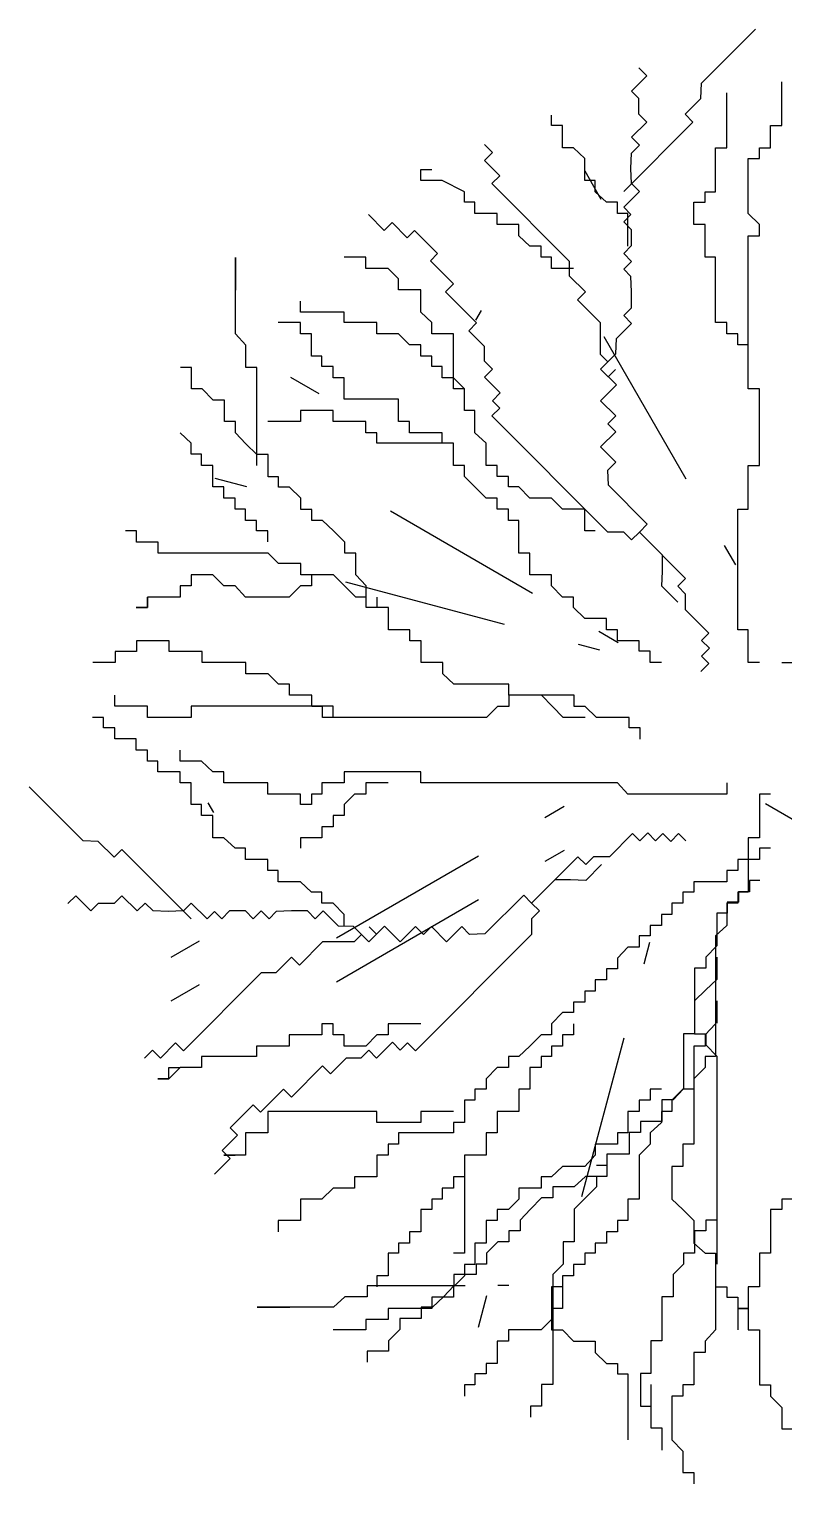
# Model space of a CAD drawing. Header units: inches. Extents: x 7658 to 73799, y 48 to 40262.
# Drawn here: x 49289 to 49949, y 3583 to 4853 of the extents above; entities that cross this region are included whole.
import ezdxf

# ---------------------------------------------------------------- set-up
doc = ezdxf.new("R2010")
doc.units = ezdxf.units.IN

# ---------------------------------------------------------------- blocks, each defined once
blk = doc.blocks.new('A$C4ADA35E7')
at = {"linetype": 'Continuous'}
for p, q in [((0.5873, 1.2485), (0.6345, 1.2957)), ((0.6345, 1.2957), (0.6143, 1.2756)), ((0.5395, 1.2549), (0.5326, 1.2618)), ((0.5262, 1.2416), (0.5395, 1.2549)), ((0.5868, 1.2352), (0.5873, 1.2485)), ((0.6574, 1.2115), (0.6574, 1.2498)), ((0.5326, 1.2352), (0.5262, 1.2416)), ((0.5326, 1.2214), (0.5326, 1.2352)), ((0.573, 1.2214), (0.5868, 1.2352)), ((0.6094, 1.192), (0.6094, 1.24)), ((0.4563, 1.2115), (0.4563, 1.2205)), ((0.5395, 1.2145), (0.5326, 1.2214)), ((0.5799, 1.2145), (0.573, 1.2214)), ((0.466, 1.2115), (0.4563, 1.2115)), ((0.466, 1.192), (0.466, 1.2115)), ((0.5194, 1.154), (0.5799, 1.2145)), ((0.5262, 1.2013), (0.5395, 1.2145)), ((0.6476, 1.2115), (0.6574, 1.2115)), ((0.6476, 1.192), (0.6476, 1.2115)), ((0.4047, 1.188), (0.3978, 1.1949)), ((0.5331, 1.1944), (0.5262, 1.2013)), ((0.5262, 1.1875), (0.5331, 1.1944)), ((0.3978, 1.1811), (0.4047, 1.188)), ((0.4111, 1.1678), (0.3978, 1.1811)), ((0.4757, 1.192), (0.466, 1.192)), ((0.4855, 1.1829), (0.4757, 1.192)), ((0.4855, 1.1635), (0.4855, 1.1829)), ((0.5257, 1.1742), (0.5262, 1.1875)), ((0.5996, 1.192), (0.6094, 1.192)), ((0.5996, 1.1537), (0.5996, 1.192)), ((0.6282, 1.1829), (0.6379, 1.1829)), ((0.6282, 1.1349), (0.6282, 1.1829)), ((0.6379, 1.192), (0.6476, 1.192)), ((0.6379, 1.1829), (0.6379, 1.192)), ((0.3421, 1.1732), (0.3519, 1.1732)), ((0.3421, 1.1635), (0.3421, 1.1732)), ((0.4998, 1.1471), (0.4856, 1.1718)), ((0.5262, 1.1609), (0.5257, 1.1742)), ((0.3609, 1.1635), (0.3421, 1.1635)), ((0.3804, 1.1537), (0.3609, 1.1635)), ((0.4042, 1.1609), (0.4111, 1.1678)), ((0.4721, 1.093), (0.4042, 1.1609)), ((0.4945, 1.1635), (0.4855, 1.1635)), ((0.4945, 1.1537), (0.4945, 1.1635)), ((0.5331, 1.154), (0.5262, 1.1609)), ((0.3804, 1.1447), (0.3804, 1.1537)), ((0.3894, 1.1447), (0.3804, 1.1447)), ((0.3894, 1.1349), (0.3894, 1.1447)), ((0.5043, 1.1447), (0.4945, 1.1537)), ((0.514, 1.1447), (0.5043, 1.1447)), ((0.514, 1.1349), (0.514, 1.1447)), ((0.5194, 1.1402), (0.5331, 1.154)), ((0.5808, 1.1447), (0.5906, 1.1447)), ((0.5808, 1.1252), (0.5808, 1.1447)), ((0.5906, 1.1537), (0.5996, 1.1537)), ((0.5906, 1.1447), (0.5906, 1.1537)), ((0.3102, 1.1201), (0.2964, 1.1338)), ((0.4089, 1.1349), (0.3894, 1.1349)), ((0.4089, 1.1252), (0.4089, 1.1349)), ((0.5231, 1.1349), (0.514, 1.1349)), ((0.5257, 1.1338), (0.5194, 1.1402)), ((0.5194, 1.1274), (0.5257, 1.1338)), ((0.5231, 1.1064), (0.5231, 1.1349)), ((0.6379, 1.1252), (0.6282, 1.1349)), ((0.3171, 1.1269), (0.3102, 1.1201)), ((0.3304, 1.1137), (0.3171, 1.1269)), ((0.3368, 1.1201), (0.3304, 1.1137)), ((0.3569, 1.0999), (0.3368, 1.1201)), ((0.4277, 1.1252), (0.4089, 1.1252)), ((0.4277, 1.1154), (0.4277, 1.1252)), ((0.5262, 1.1205), (0.5194, 1.1274)), ((0.5262, 1.1068), (0.5262, 1.1205)), ((0.5906, 1.1252), (0.5808, 1.1252)), ((0.5906, 1.0966), (0.5906, 1.1252)), ((0.6379, 1.1154), (0.6379, 1.1252)), ((0.4375, 1.1064), (0.4277, 1.1154)), ((0.4472, 1.1064), (0.4375, 1.1064)), ((0.4472, 1.0966), (0.4472, 1.1064)), ((0.5194, 1.0999), (0.5262, 1.1068)), ((0.6282, 1.1154), (0.6379, 1.1154)), ((0.6282, 0.9818), (0.6282, 1.1154)), ((0.1803, 1.0297), (0.1803, 1.0965)), ((0.1803, 1.0965), (0.1803, 1.068)), ((0.2941, 1.0966), (0.2753, 1.0966)), ((0.2941, 1.0869), (0.2941, 1.0966)), ((0.3506, 1.0935), (0.3569, 1.0999)), ((0.3707, 1.0733), (0.3506, 1.0935)), ((0.4563, 1.0966), (0.4472, 1.0966)), ((0.4563, 1.0869), (0.4563, 1.0966)), ((0.4721, 1.0802), (0.4721, 1.093)), ((0.5262, 1.093), (0.5194, 1.0999)), ((0.5194, 1.0861), (0.5262, 1.093)), ((0.5996, 1.0966), (0.5906, 1.0966)), ((0.5996, 1.0396), (0.5996, 1.0966)), ((0.3136, 1.0869), (0.2941, 1.0869)), ((0.3226, 1.0778), (0.3136, 1.0869)), ((0.4757, 1.0869), (0.4563, 1.0869)), ((0.4859, 1.0664), (0.4721, 1.0802)), ((0.5257, 1.0797), (0.5194, 1.0861)), ((0.5262, 1.0664), (0.5257, 1.0797)), ((0.3226, 1.0681), (0.3226, 1.0778)), ((0.3421, 1.0681), (0.3226, 1.0681)), ((0.3421, 1.0486), (0.3421, 1.0681)), ((0.3638, 1.0664), (0.3707, 1.0733)), ((0.3909, 1.0393), (0.3638, 1.0664)), ((0.479, 1.0595), (0.4859, 1.0664)), ((0.5262, 1.0526), (0.5262, 1.0664)), ((0.237, 1.0486), (0.237, 1.0584)), ((0.4992, 1.0393), (0.479, 1.0595)), ((0.2753, 1.0486), (0.237, 1.0486)), ((0.2753, 1.0396), (0.2753, 1.0486)), ((0.3519, 1.0396), (0.3421, 1.0486)), ((0.3902, 1.0417), (0.3951, 1.0501)), ((0.5194, 1.0457), (0.5262, 1.0526)), ((0.5262, 1.0388), (0.5194, 1.0457)), ((0.1894, 1.02), (0.1803, 1.0297)), ((0.237, 1.0396), (0.2175, 1.0396)), ((0.237, 1.0298), (0.237, 1.0396)), ((0.2468, 1.0298), (0.237, 1.0298)), ((0.2468, 1.0103), (0.2468, 1.0298)), ((0.3038, 1.0396), (0.2753, 1.0396)), ((0.3038, 1.0298), (0.3038, 1.0396)), ((0.3226, 1.0298), (0.3038, 1.0298)), ((0.3324, 1.0201), (0.3226, 1.0298)), ((0.3519, 1.0298), (0.3519, 1.0396)), ((0.3706, 1.0298), (0.3519, 1.0298)), ((0.3706, 0.9915), (0.3706, 1.0298)), ((0.384, 1.0325), (0.3909, 1.0393)), ((0.3978, 1.0187), (0.384, 1.0325)), ((0.4992, 1.0118), (0.4992, 1.0393)), ((0.513, 1.0256), (0.5262, 1.0388)), ((0.6094, 1.0396), (0.5996, 1.0396)), ((0.6094, 1.0298), (0.6094, 1.0396)), ((0.6191, 1.0298), (0.6094, 1.0298)), ((0.6191, 1.0201), (0.6191, 1.0298)), ((0.1894, 1.0005), (0.1894, 1.02)), ((0.3421, 1.0201), (0.3324, 1.0201)), ((0.3421, 1.0103), (0.3421, 1.0201)), ((0.3978, 1.0059), (0.3978, 1.0187)), ((0.574, 0.903), (0.5024, 1.0272)), ((0.5125, 1.0123), (0.513, 1.0256)), ((0.6282, 1.0201), (0.6191, 1.0201)), ((0.6282, 0.9818), (0.6282, 1.0201)), ((0.2558, 1.0103), (0.2468, 1.0103)), ((0.2558, 1.0013), (0.2558, 1.0103)), ((0.3519, 1.0103), (0.3421, 1.0103)), ((0.3519, 1.0013), (0.3519, 1.0103)), ((0.4047, 0.999), (0.3978, 1.0059)), ((0.5056, 1.0054), (0.4992, 1.0118)), ((0.4992, 0.999), (0.5056, 1.0054)), ((0.5056, 1.0054), (0.5125, 1.0123)), ((0.142, 1.0005), (0.1323, 1.0005)), ((0.142, 0.9817), (0.142, 1.0005)), ((0.1991, 1.0005), (0.1894, 1.0005)), ((0.1991, 0.9149), (0.1991, 1.0005)), ((0.2535, 0.9775), (0.2288, 0.9918)), ((0.2656, 1.0013), (0.2558, 1.0013)), ((0.2656, 0.9915), (0.2656, 1.0013)), ((0.2753, 0.9915), (0.2656, 0.9915)), ((0.2753, 0.9728), (0.2753, 0.9915)), ((0.3609, 1.0013), (0.3519, 1.0013)), ((0.3609, 0.9915), (0.3609, 1.0013)), ((0.3706, 0.9915), (0.3609, 0.9915)), ((0.3706, 0.9818), (0.3706, 0.9915)), ((0.3804, 0.9818), (0.3706, 0.9915)), ((0.3978, 0.9921), (0.4047, 0.999)), ((0.4116, 0.9783), (0.3978, 0.9921)), ((0.513, 0.9852), (0.4992, 0.999)), ((0.5059, 0.9922), (0.5123, 0.9986)), ((0.1511, 0.9817), (0.142, 0.9817)), ((0.1608, 0.972), (0.1511, 0.9817)), ((0.3804, 0.9818), (0.3706, 0.9818)), ((0.3804, 0.963), (0.3804, 0.9818)), ((0.4047, 0.9714), (0.4116, 0.9783)), ((0.4992, 0.9714), (0.513, 0.9852)), ((0.6379, 0.9818), (0.6282, 0.9818)), ((0.6379, 0.915), (0.6379, 0.9818)), ((0.1706, 0.972), (0.1608, 0.972)), ((0.1706, 0.9532), (0.1706, 0.972)), ((0.3226, 0.9728), (0.2753, 0.9728)), ((0.3226, 0.9533), (0.3226, 0.9728)), ((0.4042, 0.9581), (0.4111, 0.965)), ((0.4111, 0.965), (0.4047, 0.9714)), ((0.5125, 0.9581), (0.4992, 0.9714)), ((0.1803, 0.9532), (0.1706, 0.9532)), ((0.1803, 0.9434), (0.1803, 0.9532)), ((0.237, 0.9533), (0.2085, 0.9533)), ((0.237, 0.963), (0.237, 0.9533)), ((0.2656, 0.963), (0.237, 0.963)), ((0.2656, 0.9533), (0.2656, 0.963)), ((0.2941, 0.9533), (0.2656, 0.9533)), ((0.2941, 0.9435), (0.2941, 0.9533)), ((0.3324, 0.9533), (0.3226, 0.9533)), ((0.3324, 0.9435), (0.3324, 0.9533)), ((0.3894, 0.963), (0.3804, 0.963)), ((0.3894, 0.9435), (0.3894, 0.963)), ((0.5056, 0.8568), (0.4042, 0.9581)), ((0.5056, 0.9513), (0.5125, 0.9581)), ((0.1417, 0.9345), (0.1319, 0.9435)), ((0.1894, 0.9337), (0.1803, 0.9434)), ((0.3038, 0.9435), (0.2941, 0.9435)), ((0.3038, 0.9345), (0.3038, 0.9435)), ((0.3609, 0.9435), (0.3324, 0.9435)), ((0.3609, 0.9345), (0.3609, 0.9435)), ((0.3992, 0.9345), (0.3894, 0.9435)), ((0.4992, 0.9311), (0.5125, 0.9444)), ((0.5125, 0.9444), (0.5056, 0.9513)), ((0.1417, 0.9247), (0.1417, 0.9345)), ((0.1991, 0.9246), (0.1894, 0.9337)), ((0.3609, 0.9345), (0.3038, 0.9345)), ((0.3706, 0.9345), (0.3609, 0.9345)), ((0.3706, 0.915), (0.3706, 0.9345)), ((0.3992, 0.915), (0.3992, 0.9345)), ((0.5125, 0.9178), (0.4992, 0.9311)), ((0.1507, 0.9247), (0.1417, 0.9247)), ((0.1507, 0.915), (0.1507, 0.9247)), ((0.1605, 0.915), (0.1507, 0.915)), ((0.1605, 0.8962), (0.1605, 0.915)), ((0.2088, 0.9246), (0.1991, 0.9246)), ((0.2088, 0.9051), (0.2088, 0.9246)), ((0.3804, 0.915), (0.3706, 0.915)), ((0.3804, 0.9052), (0.3804, 0.915)), ((0.4089, 0.915), (0.3992, 0.915)), ((0.4089, 0.9052), (0.4089, 0.915)), ((0.5056, 0.9109), (0.5125, 0.9178)), ((0.6282, 0.915), (0.6379, 0.915)), ((0.6282, 0.8767), (0.6282, 0.915)), ((0.1902, 0.8962), (0.1626, 0.9036)), ((0.2179, 0.9051), (0.2088, 0.9051)), ((0.2179, 0.8961), (0.2179, 0.9051)), ((0.3992, 0.8865), (0.3804, 0.9052)), ((0.4187, 0.9052), (0.4089, 0.9052)), ((0.4187, 0.8962), (0.4187, 0.9052)), ((0.5061, 0.8976), (0.5056, 0.9109)), ((0.1702, 0.8962), (0.1605, 0.8962)), ((0.1702, 0.8865), (0.1702, 0.8962)), ((0.2276, 0.8961), (0.2179, 0.8961)), ((0.2374, 0.8864), (0.2276, 0.8961)), ((0.4277, 0.8962), (0.4187, 0.8962)), ((0.4375, 0.8865), (0.4277, 0.8962)), ((0.54, 0.8637), (0.5061, 0.8976)), ((0.18, 0.8865), (0.1702, 0.8865)), ((0.18, 0.8767), (0.18, 0.8865)), ((0.189, 0.8767), (0.18, 0.8767)), ((0.189, 0.867), (0.189, 0.8767)), ((0.2374, 0.8766), (0.2374, 0.8864)), ((0.2471, 0.8766), (0.2374, 0.8766)), ((0.2471, 0.8669), (0.2471, 0.8766)), ((0.4089, 0.8865), (0.3992, 0.8865)), ((0.4089, 0.8767), (0.4089, 0.8865)), ((0.4187, 0.8767), (0.4089, 0.8767)), ((0.4187, 0.867), (0.4187, 0.8767)), ((0.4563, 0.8865), (0.4375, 0.8865)), ((0.466, 0.8767), (0.4563, 0.8865)), ((0.4855, 0.8767), (0.466, 0.8767)), ((0.4855, 0.8579), (0.4855, 0.8767)), ((0.6191, 0.8767), (0.6282, 0.8767)), ((0.6191, 0.7716), (0.6191, 0.8767)), ((0.1987, 0.867), (0.189, 0.867)), ((0.1987, 0.8579), (0.1987, 0.867)), ((0.2562, 0.8669), (0.2471, 0.8669)), ((0.2659, 0.8578), (0.2562, 0.8669)), ((0.4398, 0.8033), (0.3156, 0.8749)), ((0.4277, 0.867), (0.4187, 0.867)), ((0.4277, 0.8384), (0.4277, 0.867)), ((0.5331, 0.8568), (0.54, 0.8637)), ((0.094, 0.8578), (0.0843, 0.8578)), ((0.094, 0.8481), (0.094, 0.8578)), ((0.2085, 0.8579), (0.1987, 0.8579)), ((0.2085, 0.8482), (0.2085, 0.8579)), ((0.2757, 0.8481), (0.2659, 0.8578)), ((0.4945, 0.8579), (0.4855, 0.8579)), ((0.5194, 0.8568), (0.5056, 0.8568)), ((0.5262, 0.8499), (0.5194, 0.8568)), ((0.5331, 0.8568), (0.5262, 0.8499)), ((0.5735, 0.8164), (0.5331, 0.8568)), ((0.5533, 0.8366), (0.5331, 0.8568)), ((0.1128, 0.8481), (0.094, 0.8481)), ((0.1128, 0.8383), (0.1128, 0.8481)), ((0.2088, 0.8383), (0.1128, 0.8383)), ((0.2179, 0.8293), (0.2088, 0.8383)), ((0.2757, 0.8383), (0.2757, 0.8481)), ((0.2854, 0.8383), (0.2757, 0.8383)), ((0.2854, 0.8195), (0.2854, 0.8383)), ((0.4375, 0.8384), (0.4277, 0.8384)), ((0.4375, 0.8196), (0.4375, 0.8384)), ((0.6172, 0.8283), (0.6075, 0.8452)), ((0.2374, 0.8293), (0.2179, 0.8293)), ((0.2374, 0.8195), (0.2374, 0.8293)), ((0.5533, 0.8228), (0.5533, 0.8366)), ((0.1417, 0.8196), (0.1417, 0.8099)), ((0.1605, 0.8196), (0.1417, 0.8196)), ((0.1702, 0.8099), (0.1605, 0.8196)), ((0.2659, 0.8195), (0.2374, 0.8195)), ((0.2468, 0.8196), (0.2468, 0.8099)), ((0.2656, 0.8196), (0.2468, 0.8196)), ((0.2854, 0.8001), (0.2659, 0.8195)), ((0.4152, 0.7761), (0.2768, 0.8132)), ((0.2944, 0.8098), (0.2854, 0.8195)), ((0.4563, 0.8196), (0.4375, 0.8196)), ((0.4563, 0.8099), (0.4563, 0.8196)), ((0.5528, 0.8095), (0.5533, 0.8228)), ((0.5666, 0.8095), (0.5735, 0.8164)), ((0.1034, 0.7911), (0.1034, 0.8001)), ((0.1034, 0.8001), (0.1034, 0.7911)), ((0.1319, 0.8001), (0.1034, 0.8001)), ((0.1319, 0.8099), (0.1319, 0.8001)), ((0.1417, 0.8099), (0.1319, 0.8099)), ((0.18, 0.8099), (0.1702, 0.8099)), ((0.189, 0.8001), (0.18, 0.8099)), ((0.2273, 0.8001), (0.189, 0.8001)), ((0.237, 0.8099), (0.2273, 0.8001)), ((0.2468, 0.8099), (0.237, 0.8099)), ((0.2944, 0.8001), (0.2854, 0.8001)), ((0.2944, 0.8001), (0.2944, 0.8098)), ((0.2944, 0.791), (0.2944, 0.8001)), ((0.304, 0.791), (0.304, 0.8001)), ((0.466, 0.8001), (0.4563, 0.8099)), ((0.4757, 0.8001), (0.466, 0.8001)), ((0.4757, 0.7911), (0.4757, 0.8001)), ((0.5666, 0.7957), (0.5528, 0.8095)), ((0.5735, 0.8026), (0.5666, 0.8095)), ((0.5735, 0.7888), (0.5735, 0.8026)), ((0.0937, 0.7911), (0.1034, 0.7911)), ((0.1034, 0.7911), (0.0937, 0.7911)), ((0.3139, 0.791), (0.2944, 0.791)), ((0.3139, 0.7715), (0.3139, 0.791)), ((0.4855, 0.7814), (0.4757, 0.7911)), ((0.5937, 0.7687), (0.5735, 0.7888)), ((0.5043, 0.7814), (0.4855, 0.7814)), ((0.5043, 0.7716), (0.5043, 0.7814)), ((0.1225, 0.7618), (0.094, 0.7618)), ((0.094, 0.7618), (0.094, 0.7527)), ((0.1225, 0.7527), (0.1225, 0.7618)), ((0.3327, 0.7715), (0.3139, 0.7715)), ((0.3327, 0.7618), (0.3327, 0.7715)), ((0.3425, 0.7618), (0.3327, 0.7618)), ((0.3425, 0.743), (0.3425, 0.7618)), ((0.5145, 0.7601), (0.4977, 0.7699)), ((0.514, 0.7716), (0.5043, 0.7716)), ((0.514, 0.7619), (0.514, 0.7716)), ((0.5328, 0.7619), (0.514, 0.7619)), ((0.5328, 0.7528), (0.5328, 0.7619)), ((0.5873, 0.7623), (0.5937, 0.7687)), ((0.5942, 0.7554), (0.5873, 0.7623)), ((0.6282, 0.7716), (0.6191, 0.7716)), ((0.6282, 0.7431), (0.6282, 0.7716)), ((0.094, 0.7527), (0.0752, 0.7527)), ((0.0752, 0.7527), (0.0752, 0.743)), ((0.1511, 0.7527), (0.1225, 0.7527)), ((0.1511, 0.743), (0.1511, 0.7527)), ((0.4986, 0.7538), (0.4798, 0.7588)), ((0.5426, 0.7528), (0.5328, 0.7528)), ((0.5426, 0.7431), (0.5426, 0.7528)), ((0.5873, 0.7485), (0.5942, 0.7554)), ((0.0752, 0.743), (0.0557, 0.743)), ((0.1894, 0.743), (0.1511, 0.743)), ((0.1894, 0.7332), (0.1894, 0.743)), ((0.3613, 0.743), (0.3425, 0.743)), ((0.3613, 0.7332), (0.3613, 0.743)), ((0.5523, 0.7431), (0.5426, 0.7431)), ((0.5868, 0.7352), (0.5937, 0.7421)), ((0.5937, 0.7421), (0.5873, 0.7485)), ((0.6379, 0.7431), (0.6282, 0.7431)), ((0.6574, 0.7431), (0.6664, 0.7431)), ((0.2088, 0.7332), (0.1894, 0.7332)), ((0.2179, 0.7242), (0.2088, 0.7332)), ((0.2276, 0.7242), (0.2179, 0.7242)), ((0.2276, 0.7145), (0.2276, 0.7242)), ((0.371, 0.7242), (0.3613, 0.7332)), ((0.419, 0.7242), (0.371, 0.7242)), ((0.419, 0.7145), (0.419, 0.7242)), ((0.0749, 0.7048), (0.0749, 0.7145)), ((0.2471, 0.7145), (0.2276, 0.7145)), ((0.2471, 0.7047), (0.2471, 0.7145)), ((0.4761, 0.7145), (0.419, 0.7145)), ((0.4476, 0.7145), (0.419, 0.7145)), ((0.419, 0.7145), (0.419, 0.7047)), ((0.4573, 0.7047), (0.4476, 0.7145)), ((0.4761, 0.7047), (0.4761, 0.7145)), ((0.1034, 0.7048), (0.0749, 0.7048)), ((0.1034, 0.6951), (0.1034, 0.7048)), ((0.1417, 0.7048), (0.1417, 0.6951)), ((0.2656, 0.7048), (0.1417, 0.7048)), ((0.2562, 0.7047), (0.2471, 0.7047)), ((0.2562, 0.695), (0.2562, 0.7047)), ((0.2656, 0.6951), (0.2656, 0.7048)), ((0.4093, 0.7047), (0.3995, 0.695)), ((0.419, 0.7047), (0.4093, 0.7047)), ((0.4664, 0.695), (0.4573, 0.7047)), ((0.4858, 0.7047), (0.4761, 0.7047)), ((0.4956, 0.695), (0.4858, 0.7047)), ((0.0651, 0.6951), (0.0554, 0.6951)), ((0.0651, 0.686), (0.0651, 0.6951)), ((0.0749, 0.686), (0.0651, 0.686)), ((0.0749, 0.6763), (0.0749, 0.686)), ((0.1417, 0.6951), (0.1034, 0.6951)), ((0.3995, 0.695), (0.2562, 0.695)), ((0.4858, 0.695), (0.4664, 0.695)), ((0.5241, 0.695), (0.4956, 0.695)), ((0.5241, 0.6859), (0.5241, 0.695)), ((0.5339, 0.6859), (0.5241, 0.6859)), ((0.5339, 0.6762), (0.5339, 0.6859)), ((0.0937, 0.6763), (0.0749, 0.6763)), ((0.0937, 0.6665), (0.0937, 0.6763)), ((0.1034, 0.6665), (0.0937, 0.6665)), ((0.1034, 0.6568), (0.1034, 0.6665)), ((0.1319, 0.6568), (0.1319, 0.6665)), ((0.1124, 0.6568), (0.1034, 0.6568)), ((0.1124, 0.6477), (0.1124, 0.6568)), ((0.1319, 0.6477), (0.1124, 0.6477)), ((0.1507, 0.6568), (0.1319, 0.6568)), ((0.1319, 0.638), (0.1319, 0.6477)), ((0.1605, 0.6477), (0.1507, 0.6568)), ((0.1702, 0.6477), (0.1605, 0.6477)), ((0.1702, 0.638), (0.1702, 0.6477)), ((0.2753, 0.6477), (0.2753, 0.638)), ((0.3421, 0.6477), (0.2753, 0.6477)), ((0.3421, 0.638), (0.3421, 0.6477)), ((0.1417, 0.638), (0.1319, 0.638)), ((0.1417, 0.6192), (0.1417, 0.638)), ((0.2085, 0.638), (0.1702, 0.638)), ((0.2085, 0.6282), (0.2085, 0.638)), ((0.2558, 0.638), (0.2558, 0.6282)), ((0.2753, 0.638), (0.2558, 0.638)), ((0.2941, 0.638), (0.2941, 0.6282)), ((0.3136, 0.638), (0.2941, 0.638)), ((0.514, 0.638), (0.3421, 0.638)), ((0.5231, 0.6282), (0.514, 0.638)), ((0.6094, 0.638), (0.6094, 0.6282)), ((0.0472, 0.5873), (0, 0.6345)), ((0, 0.6345), (0.0202, 0.6143)), ((0.237, 0.6282), (0.2085, 0.6282)), ((0.237, 0.6192), (0.237, 0.6282)), ((0.2468, 0.6282), (0.2468, 0.6192)), ((0.2558, 0.6282), (0.2468, 0.6282)), ((0.2844, 0.6282), (0.2753, 0.6192)), ((0.2941, 0.6282), (0.2844, 0.6282)), ((0.6094, 0.6282), (0.5231, 0.6282)), ((0.6379, 0.6282), (0.6379, 0.59)), ((0.6476, 0.6282), (0.6379, 0.6282)), ((0.1507, 0.6192), (0.1417, 0.6192)), ((0.1507, 0.6094), (0.1507, 0.6192)), ((0.1605, 0.6094), (0.1507, 0.6094)), ((0.1615, 0.6121), (0.1566, 0.6205)), ((0.1605, 0.59), (0.1605, 0.6094)), ((0.2468, 0.6192), (0.237, 0.6192)), ((0.2656, 0.6094), (0.2656, 0.5997)), ((0.2753, 0.6094), (0.2656, 0.6094)), ((0.2753, 0.6192), (0.2753, 0.6094)), ((0.4675, 0.6172), (0.4506, 0.6075)), ((0.6433, 0.6199), (0.6765, 0.6007)), ((0.2558, 0.5997), (0.2558, 0.59)), ((0.2656, 0.5997), (0.2558, 0.5997)), ((0.0605, 0.5868), (0.0472, 0.5873)), ((0.0743, 0.573), (0.0605, 0.5868)), ((0.1702, 0.59), (0.1605, 0.59)), ((0.18, 0.5809), (0.1702, 0.59)), ((0.237, 0.59), (0.237, 0.5809)), ((0.2558, 0.59), (0.237, 0.59)), ((0.5271, 0.5937), (0.5069, 0.5735)), ((0.5335, 0.5873), (0.5271, 0.5937)), ((0.5404, 0.5942), (0.5335, 0.5873)), ((0.5472, 0.5873), (0.5404, 0.5942)), ((0.5536, 0.5937), (0.5472, 0.5873)), ((0.5605, 0.5868), (0.5536, 0.5937)), ((0.5674, 0.5937), (0.5605, 0.5868)), ((0.5738, 0.5873), (0.5674, 0.5937)), ((0.6282, 0.59), (0.6282, 0.5426)), ((0.6379, 0.59), (0.6282, 0.59)), ((0.0812, 0.5799), (0.0743, 0.573)), ((0.1417, 0.5194), (0.0812, 0.5799)), ((0.189, 0.5809), (0.18, 0.5809)), ((0.189, 0.5712), (0.189, 0.5809)), ((0.3927, 0.574), (0.2685, 0.5024)), ((0.4793, 0.5735), (0.439, 0.5331)), ((0.4675, 0.579), (0.4506, 0.5692)), ((0.4862, 0.5666), (0.4793, 0.5735)), ((0.4931, 0.5735), (0.4862, 0.5666)), ((0.5069, 0.5735), (0.4931, 0.5735)), ((0.6379, 0.5809), (0.6379, 0.5712)), ((0.6476, 0.5809), (0.6379, 0.5809)), ((0.2085, 0.5712), (0.189, 0.5712)), ((0.2085, 0.5614), (0.2085, 0.5712)), ((0.2175, 0.5614), (0.2085, 0.5614)), ((0.2175, 0.5517), (0.2175, 0.5614)), ((0.5, 0.5666), (0.4862, 0.5528)), ((0.6094, 0.5614), (0.6094, 0.5517)), ((0.6191, 0.5614), (0.6094, 0.5614)), ((0.6191, 0.5712), (0.6191, 0.5614)), ((0.6379, 0.5712), (0.6191, 0.5712)), ((0.237, 0.5517), (0.2175, 0.5517)), ((0.2468, 0.5426), (0.237, 0.5517)), ((0.4592, 0.5533), (0.439, 0.5331)), ((0.4729, 0.5533), (0.4592, 0.5533)), ((0.4862, 0.5528), (0.4729, 0.5533)), ((0.5808, 0.5517), (0.5808, 0.5426)), ((0.6094, 0.5517), (0.5808, 0.5517)), ((0.6384, 0.5527), (0.6293, 0.5527)), ((0.6293, 0.5527), (0.6293, 0.5429)), ((0.0408, 0.5395), (0.034, 0.5326)), ((0.0541, 0.5262), (0.0408, 0.5395)), ((0.0812, 0.5395), (0.0743, 0.5326)), ((0.0945, 0.5262), (0.0812, 0.5395)), ((0.2558, 0.5426), (0.2468, 0.5426)), ((0.2558, 0.5329), (0.2558, 0.5426)), ((0.3927, 0.5358), (0.2685, 0.4641)), ((0.4321, 0.54), (0.3981, 0.5061)), ((0.439, 0.5331), (0.4321, 0.54)), ((0.5711, 0.5426), (0.5711, 0.5329)), ((0.5808, 0.5426), (0.5711, 0.5426)), ((0.6196, 0.5339), (0.6098, 0.5339)), ((0.6098, 0.5339), (0.6098, 0.5241)), ((0.6191, 0.5426), (0.6191, 0.5329)), ((0.6282, 0.5426), (0.6191, 0.5426)), ((0.6293, 0.5429), (0.6196, 0.5429)), ((0.6196, 0.5429), (0.6196, 0.5339)), ((0.0605, 0.5326), (0.0541, 0.5262)), ((0.0743, 0.5326), (0.0605, 0.5326)), ((0.1014, 0.5331), (0.0945, 0.5262)), ((0.1083, 0.5262), (0.1014, 0.5331)), ((0.1216, 0.5257), (0.1083, 0.5262)), ((0.1348, 0.5262), (0.1216, 0.5257)), ((0.1417, 0.5331), (0.1348, 0.5262)), ((0.1555, 0.5194), (0.1417, 0.5331)), ((0.1619, 0.5257), (0.1555, 0.5194)), ((0.1683, 0.5194), (0.1619, 0.5257)), ((0.1752, 0.5262), (0.1683, 0.5194)), ((0.189, 0.5262), (0.1752, 0.5262)), ((0.1959, 0.5194), (0.189, 0.5262)), ((0.2028, 0.5262), (0.1959, 0.5194)), ((0.2096, 0.5194), (0.2028, 0.5262)), ((0.216, 0.5257), (0.2096, 0.5194)), ((0.2293, 0.5262), (0.216, 0.5257)), ((0.2431, 0.5262), (0.2293, 0.5262)), ((0.25, 0.5194), (0.2431, 0.5262)), ((0.2569, 0.5262), (0.25, 0.5194)), ((0.2656, 0.5329), (0.2558, 0.5329)), ((0.2702, 0.513), (0.2569, 0.5262)), ((0.2753, 0.5231), (0.2656, 0.5329)), ((0.2753, 0.5134), (0.2753, 0.5231)), ((0.439, 0.5331), (0.4459, 0.5262)), ((0.4459, 0.5262), (0.439, 0.5194)), ((0.5523, 0.5231), (0.5523, 0.5134)), ((0.5613, 0.5231), (0.5523, 0.5231)), ((0.5613, 0.5329), (0.5613, 0.5231)), ((0.5711, 0.5329), (0.5613, 0.5329)), ((0.6098, 0.5241), (0.6008, 0.5241)), ((0.6008, 0.5241), (0.6008, 0.4956)), ((0.6094, 0.5329), (0.6094, 0.5134)), ((0.6191, 0.5329), (0.6094, 0.5329)), ((0.2835, 0.5125), (0.2702, 0.513)), ((0.2904, 0.5056), (0.2835, 0.5125)), ((0.3105, 0.513), (0.2967, 0.4992)), ((0.3035, 0.5059), (0.2971, 0.5123)), ((0.3243, 0.4992), (0.3105, 0.513)), ((0.3376, 0.5125), (0.3243, 0.4992)), ((0.3445, 0.5056), (0.3376, 0.5125)), ((0.3514, 0.5125), (0.3445, 0.5056)), ((0.3647, 0.4992), (0.3514, 0.5125)), ((0.3779, 0.5125), (0.3647, 0.4992)), ((0.3848, 0.5056), (0.3779, 0.5125)), ((0.439, 0.5194), (0.439, 0.5056)), ((0.5426, 0.5134), (0.5426, 0.5044)), ((0.5523, 0.5134), (0.5426, 0.5134)), ((0.6094, 0.5134), (0.5996, 0.5044)), ((0.1487, 0.4998), (0.1239, 0.4856)), ((0.2564, 0.4992), (0.2362, 0.479)), ((0.284, 0.4992), (0.2564, 0.4992)), ((0.2904, 0.5056), (0.284, 0.4992)), ((0.2967, 0.4992), (0.2904, 0.5056)), ((0.439, 0.5056), (0.3376, 0.4042)), ((0.3981, 0.5061), (0.3848, 0.5056)), ((0.5328, 0.5044), (0.5328, 0.4946)), ((0.5426, 0.5044), (0.5328, 0.5044)), ((0.542, 0.4986), (0.5369, 0.4798)), ((0.6008, 0.4956), (0.591, 0.4858)), ((0.5996, 0.5044), (0.5996, 0.3993)), ((0.2293, 0.4859), (0.2155, 0.4721)), ((0.2362, 0.479), (0.2293, 0.4859)), ((0.5231, 0.4946), (0.514, 0.4849)), ((0.514, 0.4849), (0.514, 0.4758)), ((0.5328, 0.4946), (0.5231, 0.4946)), ((0.591, 0.4858), (0.591, 0.4761)), ((0.6008, 0.4858), (0.6008, 0.4664)), ((0.2028, 0.4721), (0.1348, 0.4042)), ((0.2155, 0.4721), (0.2028, 0.4721)), ((0.5043, 0.4758), (0.5043, 0.4661)), ((0.514, 0.4758), (0.5043, 0.4758)), ((0.591, 0.4761), (0.5813, 0.4761)), ((0.5813, 0.4761), (0.5813, 0.419)), ((0.1487, 0.4616), (0.1239, 0.4473)), ((0.4945, 0.4661), (0.4945, 0.4563)), ((0.5043, 0.4661), (0.4945, 0.4661)), ((0.591, 0.4573), (0.5813, 0.4476)), ((0.6008, 0.4664), (0.591, 0.4573)), ((0.4757, 0.4466), (0.4757, 0.4375)), ((0.4855, 0.4466), (0.4757, 0.4466)), ((0.4855, 0.4563), (0.4855, 0.4466)), ((0.4945, 0.4563), (0.4855, 0.4563)), ((0.5813, 0.4476), (0.5813, 0.419)), ((0.6008, 0.4476), (0.6008, 0.4281)), ((0.466, 0.4375), (0.4563, 0.4278)), ((0.4757, 0.4375), (0.466, 0.4375)), ((0.2558, 0.4278), (0.2558, 0.4181)), ((0.2656, 0.4278), (0.2558, 0.4278)), ((0.2656, 0.4181), (0.2656, 0.4278)), ((0.3136, 0.4278), (0.3136, 0.4181)), ((0.3421, 0.4278), (0.3136, 0.4278)), ((0.4563, 0.4278), (0.4563, 0.4181)), ((0.4757, 0.4278), (0.4757, 0.4181)), ((0.5813, 0.419), (0.5715, 0.419)), ((0.5715, 0.419), (0.5715, 0.371)), ((0.5813, 0.419), (0.591, 0.419)), ((0.5996, 0.4278), (0.5906, 0.4181)), ((0.591, 0.419), (0.591, 0.4093)), ((0.1279, 0.4111), (0.1147, 0.3978)), ((0.1348, 0.4042), (0.1279, 0.4111)), ((0.1987, 0.4083), (0.1987, 0.3993)), ((0.2273, 0.4083), (0.1987, 0.4083)), ((0.2273, 0.4181), (0.2273, 0.4083)), ((0.2558, 0.4181), (0.2273, 0.4181)), ((0.2753, 0.4181), (0.2656, 0.4181)), ((0.2753, 0.4083), (0.2753, 0.4181)), ((0.2941, 0.4083), (0.2753, 0.4083)), ((0.3038, 0.4181), (0.2941, 0.4083)), ((0.3174, 0.4116), (0.3036, 0.3978)), ((0.3136, 0.4181), (0.3038, 0.4181)), ((0.3243, 0.4047), (0.3174, 0.4116)), ((0.3307, 0.4111), (0.3243, 0.4047)), ((0.3376, 0.4042), (0.3307, 0.4111)), ((0.4375, 0.4083), (0.4277, 0.3993)), ((0.4472, 0.4181), (0.4375, 0.4083)), ((0.4563, 0.4181), (0.4472, 0.4181)), ((0.4563, 0.4083), (0.4563, 0.3993)), ((0.466, 0.4083), (0.4563, 0.4083)), ((0.466, 0.4181), (0.466, 0.4083)), ((0.4757, 0.4181), (0.466, 0.4181)), ((0.5196, 0.4152), (0.4825, 0.2768)), ((0.5808, 0.4083), (0.5808, 0.3227)), ((0.5906, 0.4083), (0.5808, 0.4083)), ((0.5906, 0.4181), (0.5906, 0.4083)), ((0.591, 0.4093), (0.6008, 0.3995)), ((0.1078, 0.4047), (0.1009, 0.3978)), ((0.1147, 0.3978), (0.1078, 0.4047)), ((0.1507, 0.3993), (0.1507, 0.3895)), ((0.1987, 0.3993), (0.1507, 0.3993)), ((0.2771, 0.3978), (0.2633, 0.384)), ((0.2899, 0.3978), (0.2771, 0.3978)), ((0.2967, 0.4047), (0.2899, 0.3978)), ((0.3036, 0.3978), (0.2967, 0.4047)), ((0.4187, 0.3993), (0.4187, 0.3895)), ((0.4277, 0.3993), (0.4187, 0.3993)), ((0.4472, 0.3993), (0.4472, 0.3895)), ((0.4563, 0.3993), (0.4472, 0.3993)), ((0.5906, 0.3993), (0.5906, 0.3895)), ((0.5996, 0.3993), (0.5906, 0.3993)), ((0.6008, 0.3995), (0.6008, 0.2562)), ((0.1222, 0.3895), (0.1319, 0.3895)), ((0.1222, 0.3798), (0.1222, 0.3895)), ((0.1319, 0.3895), (0.1222, 0.3798)), ((0.1507, 0.3895), (0.1319, 0.3895)), ((0.2564, 0.3909), (0.2293, 0.3638)), ((0.2633, 0.384), (0.2564, 0.3909)), ((0.4089, 0.3895), (0.3992, 0.3798)), ((0.4187, 0.3895), (0.4089, 0.3895)), ((0.4375, 0.3895), (0.4375, 0.3707)), ((0.4472, 0.3895), (0.4375, 0.3895)), ((0.5906, 0.3895), (0.5808, 0.3798)), ((0.1124, 0.3798), (0.1222, 0.3798)), ((0.1222, 0.3798), (0.1124, 0.3798)), ((0.2224, 0.3707), (0.2023, 0.3506)), ((0.2293, 0.3638), (0.2224, 0.3707)), ((0.3894, 0.3707), (0.3894, 0.361)), ((0.3992, 0.3707), (0.3894, 0.3707)), ((0.3992, 0.3798), (0.3992, 0.3707)), ((0.4277, 0.3707), (0.4277, 0.3512)), ((0.4375, 0.3707), (0.4277, 0.3707)), ((0.5426, 0.3707), (0.5426, 0.361)), ((0.5523, 0.3707), (0.5426, 0.3707)), ((0.5711, 0.3707), (0.5613, 0.361)), ((0.5715, 0.371), (0.5625, 0.3613)), ((0.5808, 0.3707), (0.5711, 0.3707)), ((0.5808, 0.3798), (0.5808, 0.3707)), ((0.1959, 0.3569), (0.1757, 0.3368)), ((0.2023, 0.3506), (0.1959, 0.3569)), ((0.3804, 0.361), (0.3804, 0.3415)), ((0.3894, 0.361), (0.3804, 0.361)), ((0.5328, 0.361), (0.5328, 0.3512)), ((0.5426, 0.361), (0.5328, 0.361)), ((0.5625, 0.3613), (0.5528, 0.3613)), ((0.5528, 0.3613), (0.5528, 0.3425)), ((0.5613, 0.361), (0.5613, 0.3512)), ((0.6008, 0.3613), (0.6008, 0.2179)), ((0.2085, 0.3512), (0.2085, 0.3324)), ((0.3038, 0.3512), (0.2085, 0.3512)), ((0.3038, 0.3415), (0.3038, 0.3512)), ((0.3421, 0.3512), (0.3421, 0.3415)), ((0.3706, 0.3512), (0.3421, 0.3512)), ((0.4089, 0.3512), (0.4089, 0.3324)), ((0.4277, 0.3512), (0.4089, 0.3512)), ((0.5231, 0.3512), (0.5231, 0.3324)), ((0.5328, 0.3512), (0.5231, 0.3512)), ((0.5523, 0.3512), (0.5523, 0.3415)), ((0.5613, 0.3512), (0.5523, 0.3512)), ((0.1821, 0.3304), (0.1688, 0.3171)), ((0.1757, 0.3368), (0.1821, 0.3304)), ((0.189, 0.3324), (0.189, 0.313)), ((0.2085, 0.3324), (0.189, 0.3324)), ((0.3421, 0.3415), (0.3038, 0.3415)), ((0.3226, 0.3324), (0.3226, 0.3227)), ((0.3706, 0.3324), (0.3226, 0.3324)), ((0.3706, 0.3415), (0.3706, 0.3324)), ((0.3804, 0.3415), (0.3706, 0.3415)), ((0.3992, 0.3324), (0.3992, 0.313)), ((0.4089, 0.3324), (0.3992, 0.3324)), ((0.514, 0.3324), (0.514, 0.3227)), ((0.5231, 0.3324), (0.514, 0.3324)), ((0.534, 0.3327), (0.5242, 0.3327)), ((0.5242, 0.3327), (0.5242, 0.3139)), ((0.5528, 0.3425), (0.534, 0.3425)), ((0.534, 0.3425), (0.534, 0.3327)), ((0.5523, 0.3415), (0.5426, 0.3324)), ((0.5426, 0.3324), (0.5426, 0.3227)), ((0.3136, 0.3227), (0.3136, 0.313)), ((0.3226, 0.3227), (0.3136, 0.3227)), ((0.3992, 0.3227), (0.3992, 0.313)), ((0.4945, 0.3227), (0.4945, 0.313)), ((0.514, 0.3227), (0.4945, 0.3227)), ((0.5426, 0.3227), (0.5328, 0.313)), ((0.5711, 0.3227), (0.5711, 0.3032)), ((0.5808, 0.3227), (0.5711, 0.3227)), ((0.1757, 0.3102), (0.1619, 0.2964)), ((0.1688, 0.3171), (0.1757, 0.3102)), ((0.1702, 0.313), (0.18, 0.313)), ((0.189, 0.313), (0.1702, 0.313)), ((0.3038, 0.313), (0.3038, 0.2942)), ((0.3136, 0.313), (0.3038, 0.313)), ((0.3804, 0.313), (0.3804, 0.2274)), ((0.3992, 0.313), (0.3804, 0.313)), ((0.3804, 0.313), (0.3804, 0.2942)), ((0.3992, 0.313), (0.3804, 0.313)), ((0.4945, 0.313), (0.4855, 0.3032)), ((0.5242, 0.3139), (0.5047, 0.3139)), ((0.5047, 0.3139), (0.5047, 0.2944)), ((0.5328, 0.313), (0.5328, 0.2747)), ((0.2844, 0.2942), (0.2844, 0.2844)), ((0.3038, 0.2942), (0.2844, 0.2942)), ((0.3706, 0.2942), (0.3706, 0.2844)), ((0.3804, 0.2942), (0.3706, 0.2942)), ((0.4472, 0.2942), (0.4472, 0.2844)), ((0.4563, 0.2942), (0.4472, 0.2942)), ((0.466, 0.3032), (0.4563, 0.2942)), ((0.4855, 0.3032), (0.466, 0.3032)), ((0.4859, 0.2944), (0.4762, 0.2854)), ((0.4957, 0.2944), (0.4859, 0.2944)), ((0.5047, 0.304), (0.4957, 0.304)), ((0.5047, 0.2944), (0.4957, 0.2944)), ((0.4957, 0.2944), (0.4957, 0.2854)), ((0.5613, 0.3032), (0.5613, 0.2747)), ((0.5711, 0.3032), (0.5613, 0.3032)), ((0.2656, 0.2844), (0.2558, 0.2747)), ((0.2844, 0.2844), (0.2656, 0.2844)), ((0.3609, 0.2844), (0.3609, 0.2747)), ((0.3706, 0.2844), (0.3609, 0.2844)), ((0.4277, 0.2844), (0.4277, 0.2747)), ((0.4472, 0.2844), (0.4277, 0.2844)), ((0.4762, 0.2854), (0.4574, 0.2854)), ((0.4574, 0.2854), (0.4574, 0.2757)), ((0.4957, 0.2854), (0.4762, 0.2659)), ((0.237, 0.2747), (0.237, 0.2559)), ((0.2558, 0.2747), (0.237, 0.2747)), ((0.3519, 0.2747), (0.3519, 0.2656)), ((0.3609, 0.2747), (0.3519, 0.2747)), ((0.4277, 0.2747), (0.4187, 0.2656)), ((0.4477, 0.2757), (0.4379, 0.2659)), ((0.4574, 0.2757), (0.4477, 0.2757)), ((0.5231, 0.2747), (0.5231, 0.2559)), ((0.5328, 0.2747), (0.5231, 0.2747)), ((0.5613, 0.2747), (0.5711, 0.2656)), ((0.6574, 0.2747), (0.6574, 0.2656)), ((0.6664, 0.2747), (0.6574, 0.2747)), ((0.2175, 0.2559), (0.2175, 0.2461)), ((0.237, 0.2559), (0.2175, 0.2559)), ((0.3421, 0.2656), (0.3421, 0.2461)), ((0.3519, 0.2656), (0.3421, 0.2656)), ((0.3992, 0.2559), (0.3992, 0.2364)), ((0.4089, 0.2559), (0.3992, 0.2559)), ((0.4089, 0.2656), (0.4089, 0.2559)), ((0.4187, 0.2656), (0.4089, 0.2656)), ((0.4379, 0.2659), (0.4289, 0.2562)), ((0.4289, 0.2562), (0.4289, 0.2471)), ((0.4762, 0.2659), (0.4762, 0.2374)), ((0.514, 0.2559), (0.514, 0.2461)), ((0.5231, 0.2559), (0.514, 0.2559)), ((0.5711, 0.2656), (0.5808, 0.2559)), ((0.5808, 0.2559), (0.5808, 0.2364)), ((0.6008, 0.2562), (0.591, 0.2562)), ((0.591, 0.2562), (0.591, 0.2471)), ((0.6476, 0.2656), (0.6476, 0.2274)), ((0.6574, 0.2656), (0.6476, 0.2656)), ((0.3324, 0.2461), (0.3324, 0.2364)), ((0.3421, 0.2461), (0.3324, 0.2461)), ((0.4289, 0.2471), (0.4191, 0.2471)), ((0.4191, 0.2471), (0.4191, 0.2374)), ((0.5043, 0.2461), (0.5043, 0.2364)), ((0.514, 0.2461), (0.5043, 0.2461)), ((0.591, 0.2471), (0.5813, 0.2471)), ((0.5813, 0.2471), (0.5813, 0.2276)), ((0.3226, 0.2364), (0.3226, 0.2274)), ((0.3324, 0.2364), (0.3226, 0.2364)), ((0.3894, 0.2364), (0.3894, 0.2176)), ((0.3992, 0.2364), (0.3894, 0.2364)), ((0.4094, 0.2374), (0.3996, 0.2276)), ((0.4191, 0.2374), (0.4094, 0.2374)), ((0.4762, 0.2374), (0.4665, 0.2374)), ((0.4665, 0.2374), (0.4665, 0.2179)), ((0.4945, 0.2364), (0.4945, 0.2274)), ((0.5043, 0.2364), (0.4945, 0.2364)), ((0.5808, 0.2364), (0.5906, 0.2274)), ((0.3136, 0.2274), (0.3136, 0.2079)), ((0.3226, 0.2274), (0.3136, 0.2274)), ((0.3804, 0.2274), (0.3706, 0.2274)), ((0.3804, 0.2176), (0.3804, 0.2079)), ((0.3894, 0.2176), (0.3804, 0.2176)), ((0.3996, 0.2179), (0.3906, 0.2179)), ((0.3906, 0.2179), (0.3906, 0.2088)), ((0.3996, 0.2276), (0.3996, 0.2179)), ((0.4665, 0.2179), (0.4574, 0.2088)), ((0.4757, 0.2176), (0.4757, 0.2079)), ((0.4855, 0.2176), (0.4757, 0.2176)), ((0.4855, 0.2274), (0.4855, 0.2176)), ((0.4945, 0.2274), (0.4855, 0.2274)), ((0.5715, 0.2179), (0.5625, 0.2088)), ((0.5813, 0.2276), (0.5715, 0.2276)), ((0.5715, 0.2276), (0.5715, 0.2179)), ((0.5906, 0.2274), (0.5996, 0.2274)), ((0.5996, 0.2274), (0.5996, 0.1605)), ((0.5996, 0.2176), (0.5996, 0.1981)), ((0.6379, 0.2274), (0.6379, 0.1981)), ((0.6476, 0.2274), (0.6379, 0.2274)), ((0.3038, 0.2079), (0.3038, 0.1981)), ((0.3136, 0.2079), (0.3038, 0.2079)), ((0.3804, 0.2079), (0.3706, 0.1981)), ((0.3906, 0.2088), (0.3711, 0.2088)), ((0.3711, 0.2088), (0.3711, 0.1991)), ((0.4574, 0.2088), (0.4574, 0.1128)), ((0.466, 0.2079), (0.466, 0.1981)), ((0.4757, 0.2079), (0.466, 0.2079)), ((0.5625, 0.2088), (0.5625, 0.1894)), ((0.3809, 0.1991), (0.2952, 0.1991)), ((0.2952, 0.1991), (0.2952, 0.1894)), ((0.3711, 0.1991), (0.3621, 0.1894)), ((0.3706, 0.1981), (0.3706, 0.1891)), ((0.4191, 0.1992), (0.4094, 0.1992)), ((0.4563, 0.1981), (0.4563, 0.1605)), ((0.466, 0.1981), (0.4563, 0.1981)), ((0.466, 0.1981), (0.466, 0.1793)), ((0.5996, 0.1981), (0.6094, 0.1981)), ((0.6094, 0.1981), (0.6094, 0.1891)), ((0.6282, 0.1981), (0.6282, 0.1793)), ((0.6379, 0.1981), (0.6282, 0.1981)), ((0.266, 0.1803), (0.1992, 0.1803)), ((0.1992, 0.1803), (0.2277, 0.1803)), ((0.2758, 0.1894), (0.266, 0.1803)), ((0.2952, 0.1894), (0.2758, 0.1894)), ((0.3136, 0.1793), (0.3136, 0.1696)), ((0.3519, 0.1793), (0.3136, 0.1793)), ((0.3523, 0.1803), (0.3426, 0.1803)), ((0.3426, 0.1803), (0.3426, 0.1706)), ((0.3519, 0.1891), (0.3519, 0.1793)), ((0.3706, 0.1891), (0.3519, 0.1891)), ((0.3621, 0.1894), (0.3523, 0.1803)), ((0.3995, 0.1902), (0.3922, 0.1626)), ((0.4563, 0.1793), (0.4563, 0.1696)), ((0.466, 0.1793), (0.4563, 0.1793)), ((0.5625, 0.1894), (0.5528, 0.1894)), ((0.5528, 0.1894), (0.5528, 0.1511)), ((0.6094, 0.1891), (0.6191, 0.1891)), ((0.6191, 0.1891), (0.6191, 0.1793)), ((0.6191, 0.1793), (0.6191, 0.1605)), ((0.6282, 0.1793), (0.6191, 0.1793)), ((0.6191, 0.1793), (0.6282, 0.1793)), ((0.6282, 0.1793), (0.6282, 0.1605)), ((0.2941, 0.1696), (0.2941, 0.1605)), ((0.3136, 0.1696), (0.2941, 0.1696)), ((0.3426, 0.1706), (0.3238, 0.1706)), ((0.3238, 0.1706), (0.3238, 0.1608)), ((0.4563, 0.1696), (0.4472, 0.1605)), ((0.2941, 0.1605), (0.2656, 0.1605)), ((0.3238, 0.1608), (0.314, 0.1511)), ((0.4187, 0.1605), (0.4187, 0.1508)), ((0.4472, 0.1605), (0.4187, 0.1605)), ((0.4563, 0.1605), (0.466, 0.1605)), ((0.466, 0.1605), (0.4757, 0.1508)), ((0.5996, 0.1605), (0.5906, 0.1508)), ((0.6282, 0.1605), (0.6379, 0.1605)), ((0.6379, 0.1605), (0.6379, 0.1125)), ((0.314, 0.142), (0.2952, 0.142)), ((0.2952, 0.142), (0.2952, 0.1323)), ((0.314, 0.1511), (0.314, 0.142)), ((0.4089, 0.1508), (0.4089, 0.1313)), ((0.4187, 0.1508), (0.4089, 0.1508)), ((0.4757, 0.1508), (0.4945, 0.1508)), ((0.4945, 0.1508), (0.4945, 0.141)), ((0.4945, 0.141), (0.5043, 0.1313)), ((0.5528, 0.1511), (0.543, 0.1511)), ((0.543, 0.1511), (0.543, 0.1225)), ((0.5808, 0.141), (0.5808, 0.1125)), ((0.5906, 0.141), (0.5808, 0.141)), ((0.5906, 0.1508), (0.5906, 0.141)), ((0.3992, 0.1313), (0.3992, 0.1223)), ((0.4089, 0.1313), (0.3992, 0.1313)), ((0.5043, 0.1313), (0.514, 0.1313)), ((0.514, 0.1313), (0.514, 0.1223)), ((0.3894, 0.1223), (0.3894, 0.1125)), ((0.3992, 0.1223), (0.3894, 0.1223)), ((0.514, 0.1223), (0.5231, 0.1223)), ((0.5231, 0.1223), (0.5231, 0.0645)), ((0.543, 0.1225), (0.534, 0.1225)), ((0.534, 0.1225), (0.534, 0.094)), ((0.3804, 0.1125), (0.3804, 0.1028)), ((0.3894, 0.1125), (0.3804, 0.1125)), ((0.4574, 0.1128), (0.4477, 0.1128)), ((0.4477, 0.1128), (0.4477, 0.094)), ((0.543, 0.1129), (0.543, 0.0843)), ((0.5613, 0.1028), (0.5613, 0.0645)), ((0.5711, 0.1028), (0.5613, 0.1028)), ((0.5711, 0.1125), (0.5711, 0.1028)), ((0.5808, 0.1125), (0.5711, 0.1125)), ((0.6379, 0.1125), (0.6476, 0.1125)), ((0.6476, 0.1125), (0.6476, 0.1028)), ((0.6476, 0.1028), (0.6574, 0.093)), ((0.4477, 0.094), (0.4379, 0.094)), ((0.4379, 0.094), (0.4379, 0.0843)), ((0.534, 0.094), (0.543, 0.094)), ((0.543, 0.094), (0.543, 0.0752)), ((0.6574, 0.093), (0.6574, 0.0742)), ((0.543, 0.0752), (0.5528, 0.0752)), ((0.5528, 0.0752), (0.5528, 0.0557)), ((0.5613, 0.0645), (0.5711, 0.0547)), ((0.6574, 0.0742), (0.6664, 0.0742)), ((0.5711, 0.0547), (0.5711, 0.036)), ((0.5711, 0.036), (0.5808, 0.036)), ((0.5808, 0.036), (0.5808, 0.0262))]:
    blk.add_line(p, q, dxfattribs=at)

msp = doc.modelspace()

# ---------------------------------------------------------------- block references
at = {"xscale": 1000, "yscale": 1000, "zscale": 1000}
msp.add_blockref('A$C4ADA35E7', (49289.3, 3557.2), dxfattribs=at)

doc.saveas('drawing.dxf')
